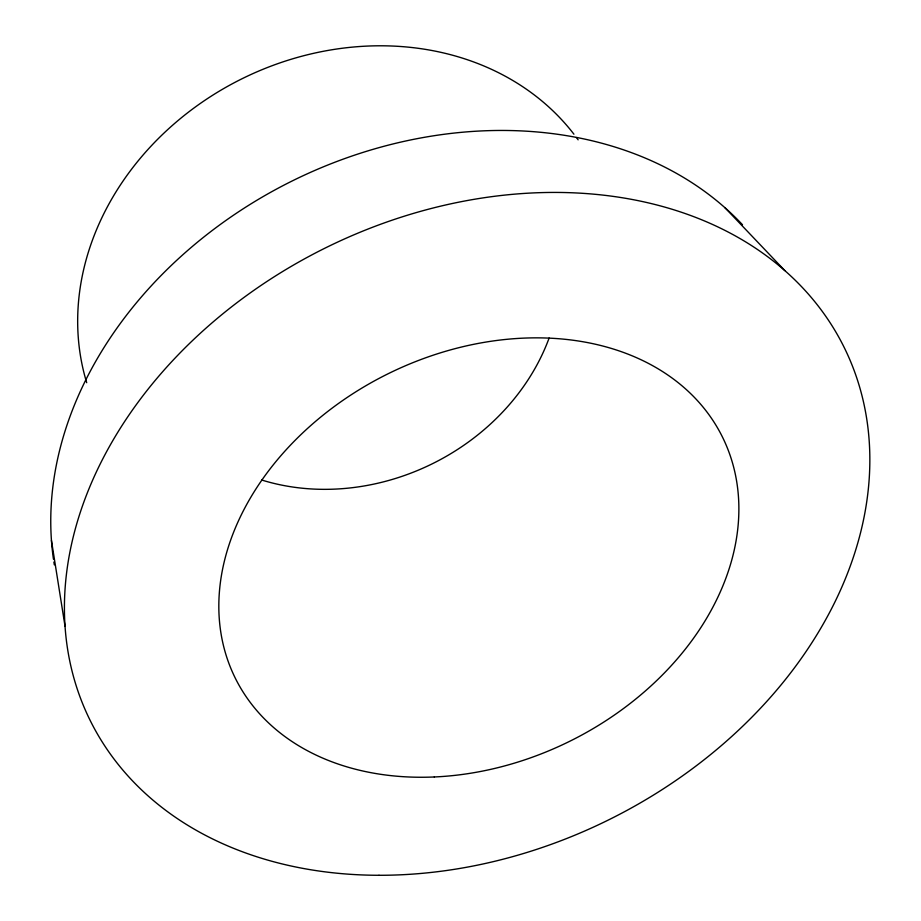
<?xml version="1.0" encoding="UTF-8"?>
<svg xmlns="http://www.w3.org/2000/svg" width="921" height="921" viewBox="0 0 921 921"><rect width="100%" height="100%" fill="white"/><g stroke="black" fill="none" stroke-linecap="round" stroke-linejoin="round"><path stroke-width="1.38" d="M724.85 207.616L784.865 270.636M51.438 540.431L65.057 626.384M54.339 564.872A394.545 310.791 -26.3 0 1 53.879 562.029M53.453 559.174A394.545 310.791 -26.3 0 1 295.848 179.169A394.545 310.791 -26.3 0 1 742.499 224.759M86.712 382.699A276.784 236.709 -26.3 0 1 238.527 80.507A276.784 236.709 -26.3 0 1 573.921 134.19M576.465 137.563A276.784 236.709 -26.3 0 1 578.123 139.831M549.123 338.03A215.514 183.993 -26.3 0 1 261.771 480.037M378.992 875.284A420.621 319.115 -26.3 0 0 851.511 363.737A420.621 319.115 -26.3 0 0 170.903 362.54A420.621 319.115 -26.3 0 0 378.992 875.284M434.309 776.967A271.787 204.98 -26.3 0 0 722.985 438.12A271.787 204.98 -26.3 0 0 279.259 457.576A271.787 204.98 -26.3 0 0 434.309 776.967"/></g></svg>
